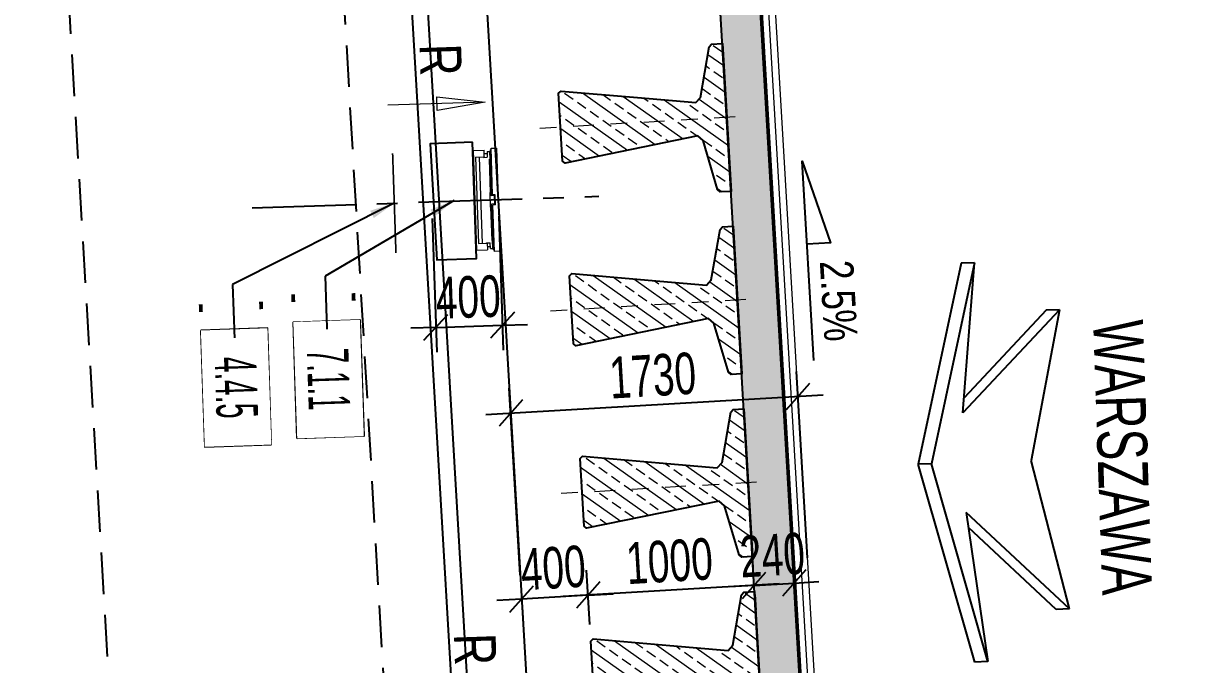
# Model space of a CAD drawing. Header units: metres. Extents: x 8395712 to 9795150, y 4166577 to 5794892.
# Drawn here: x 8418316.09 to 8418323.19, y 5772444 to 5772447.85 of the extents above; entities that cross this region are included whole.
import ezdxf
from ezdxf.enums import TextEntityAlignment as Align

# ---------------------------------------------------------------- set-up
doc = ezdxf.new("R2010")
doc.units = ezdxf.units.M
doc.set_wipeout_variables(frame=1)
doc.header["$PDMODE"] = 35
doc.header["$PDSIZE"] = 0.002
doc.linetypes.add('CENTER', pattern=[2, 1.25, -0.25, 0.25, -0.25])
doc.linetypes.add('HIDDEN', pattern=[0.375, 0.25, -0.125])
for name, color, linetype, lineweight in [('$0$AII_M_wyposażenie', 8, 'Continuous', 9), ('AII_M_konstrukcja', 1, 'Continuous', 25), ('AII_M_kreskowanie', 8, 'Continuous', 0), ('AII_M_nawierzchnia', 9, 'Continuous', 18), ('AII_M_opisy', 1, 'Continuous', 25), ('AII_M_opisy wymiary', 1, 'Continuous', 25), ('AII_M_osie', 9, 'CENTER', 18), ('AII_M_wymiary', 1, 'Continuous', 25), ('AII_M_wyposazenie', 1, 'Continuous', 25)]:
    doc.layers.add(name, color=color, linetype=linetype, lineweight=lineweight)
for name, color, linetype in [('$4$AII_M_obiekty', 7, 'Continuous'), ('00RysOpi-T', 2, 'Continuous'), ('AII_M_izolacja', 8, 'Continuous'), ('AII_M_konstrukcja beton', 3, 'Continuous'), ('AII_M_opis', 1, 'Continuous'), ('AII_M_opisy do legendy', 2, 'Continuous'), ('AII_M_osie główne', 8, 'CENTER'), ('AII_M_podpory', 1, 'Continuous'), ('AII_M_wyposażenie', 8, 'Continuous')]:
    doc.layers.add(name, color=color, linetype=linetype)
doc.styles.add('AII_norm.', font='CDMSIMPL.shx', dxfattribs={"width": 0.75, "bigfont": 'CDMBIGPL.shx'})
doc.styles.add('CDMSTYLE', font='CDMSIMPL.shx', dxfattribs={"width": 0.7, "bigfont": 'CDMBIGPL.shx'})
doc.dimstyles.new('CDM-ME100MM', dxfattribs={"dimscale": 0.1, "dimtxt": 2.5, "dimasz": 1.5, "dimexe": 1.5, "dimexo": 1, "dimgap": 0.5, "dimtad": 1, "dimdec": 0, "dimlfac": 1000, "dimrnd": 1, "dimzin": 9, "dimtxsty": 'CDMSTYLE', "dimblk": 'OBLIQUE', "dimcen": 2.5, "dimdle": 1.5, "dimclrd": 9, "dimclre": 9, "dimclrt": 1, "dimadec": 1, "dimazin": 2, "dimtfac": 1, "dimtdec": 0, "dimtix": 1, "dimtmove": 2, "dimatfit": 3, "dimldrblk": 'DOT', "dimfxl": 1, "dimtvp": 1, "dimtolj": 1, "dimtzin": 0, "dimlwd": 25, "dimlwe": 25, "dimarcsym": 0})
doc.dimstyles.new('CDM-ME100MM$7', dxfattribs={"dimscale": 0.1, "dimtxt": 2.5, "dimasz": 1.5, "dimexe": 1.5, "dimexo": 1, "dimgap": 0.5, "dimtad": 1, "dimdec": 0, "dimlfac": 1000, "dimrnd": 1, "dimzin": 9, "dimtxsty": 'CDMSTYLE', "dimblk": 'OBLIQUE', "dimcen": 2.5, "dimdle": 1.5, "dimclrd": 9, "dimclre": 9, "dimclrt": 1, "dimadec": 1, "dimazin": 2, "dimtfac": 1, "dimtdec": 0, "dimtix": 1, "dimtmove": 2, "dimatfit": 3, "dimfxl": 1, "dimtvp": 1, "dimtolj": 1, "dimtzin": 0, "dimlwd": 25, "dimlwe": 25, "dimarcsym": 0})

# ---------------------------------------------------------------- blocks, each defined once
blk = doc.blocks.new('Kierunek_od')
at = {"layer": 'AII_M_opis', "color": 0}
for p, q in [((-0.45, 0), (0, -0.1)), ((-0.45, 0), (-0.15, -0.3)), ((-0.45, 0), (-0.45, -0.04)), ((0.45, 0), (0, -0.1)), ((0.45, 0), (0.15, -0.3)), ((0.45, 0), (0.45, -0.04)), ((-0.45, -0.04), (-0.195, -0.295)), ((0.45, -0.04), (0.195, -0.295)), ((-0.15, -0.3), (-0.6, -0.25)), ((-0.6, -0.25), (0, -0.4)), ((-0.6, -0.25), (-0.6, -0.29)), ((0.6, -0.25), (0, -0.4)), ((0.15, -0.3), (0.6, -0.25)), ((0.6, -0.25), (0.6, -0.29)), ((-0.6, -0.29), (0, -0.44)), ((0.6, -0.29), (0, -0.44)), ((0, -0.4), (0, -0.44))]:
    blk.add_line(p, q, dxfattribs=at)
at = {"layer": 'AII_M_opis', "color": 2, "style": 'AII_norm.', "width": 0.7, "flags": 4}
blk.add_attdef('KIERUNEK', text='', height=0.15, dxfattribs=at).set_placement((0, 0.175), align=Align.MIDDLE_CENTER)
blk = doc.blocks.new('$0$ŁożGarn GJ-flat-1')
at = {"layer": '$0$AII_M_wyposażenie', "linetype": 'Continuous', "lineweight": -2, "ltscale": 0.01}
for p, q in [((-0.31, 0.107), (-0.31, 0.14)), ((-0.31, 0.14), (0.31, 0.14)), ((-0.03, 0.107), (-0.31, 0.107)), ((-0.301, 0.101), (-0.301, 0.107)), ((-0.301, 0.101), (-0.033, 0.101)), ((-0.292, 0.098), (-0.245, 0.098)), ((-0.292, 0.083), (-0.292, 0.098)), ((-0.292, 0.083), (-0.257, 0.083)), ((-0.28, 0.065), (-0.28, 0.083)), ((-0.257, 0.06), (-0.257, 0.083)), ((-0.245, 0.095), (-0.245, 0.101)), ((-0.044, 0.095), (-0.245, 0.095)), ((-0.044, 0.098), (-0.044, 0.101)), ((-0.044, 0.098), (-0.025, 0.098)), ((-0.044, 0.098), (-0.044, 0.092)), ((0.044, 0.092), (-0.044, 0.092)), ((-0.033, 0.107), (-0.033, 0.101)), ((0.03, 0.1235), (-0.03, 0.1235)), ((-0.03, 0.1235), (-0.03, 0.107)), ((-0.025, 0.1185), (-0.03, 0.1185)), ((-0.025, 0.1115), (-0.03, 0.1115)), ((0.025, 0.1185), (-0.025, 0.1185)), ((-0.025, 0.1185), (-0.025, 0.098)), ((0.025, 0.1185), (0.03, 0.1185)), ((0.025, 0.1185), (0.025, 0.098)), ((0.025, 0.1115), (0.03, 0.1115)), ((0.044, 0.098), (0.025, 0.098)), ((0.03, 0.1235), (0.03, 0.107)), ((0.31, 0.107), (0.03, 0.107)), ((0.033, 0.107), (0.033, 0.101)), ((0.301, 0.101), (0.033, 0.101)), ((0.044, 0.098), (0.044, 0.101)), ((0.044, 0.098), (0.044, 0.092)), ((0.245, 0.095), (0.044, 0.095)), ((0.245, 0.095), (0.245, 0.101)), ((0.292, 0.098), (0.245, 0.098)), ((0.292, 0.083), (0.257, 0.083)), ((0.257, 0.06), (0.257, 0.083)), ((0.28, 0.065), (0.28, 0.083)), ((0.292, 0.083), (0.292, 0.098)), ((0.301, 0.101), (0.301, 0.107)), ((0.31, 0.14), (0.31, 0.107)), ((-0.26, 0.065), (-0.3, 0.065)), ((-0.3, 0), (-0.3, 0.065)), ((-0.3, 0), (0.3, 0)), ((-0.26, 0.065), (-0.257, 0.065)), ((-0.26, 0.012), (-0.26, 0.065)), ((-0.26, 0.06), (-0.257, 0.06)), ((0.26, 0.036), (-0.26, 0.036)), ((-0.26, 0.012), (0.26, 0.012)), ((0.26, 0.065), (0.257, 0.065)), ((0.26, 0.06), (0.257, 0.06)), ((0.26, 0.065), (0.3, 0.065)), ((0.26, 0.012), (0.26, 0.065)), ((0.3, 0), (0.3, 0.065))]:
    blk.add_line(p, q, dxfattribs=at)
blk = doc.blocks.new('*E134')
at = {"layer": '$4$AII_M_obiekty', "lineweight": 18, "rotation": 0.000850774965542019}
blk.add_blockref('$0$ŁożGarn GJ-flat-1', (0.0005, -0.24), dxfattribs=at)
blk = doc.blocks.new('_OBLIQUE')
at = {"color": 0, "linetype": 'ByBlock'}
blk.add_line((-0.5, -0.5), (0.5, 0.5), dxfattribs=at)
blk = doc.blocks.new('*D264')
at = {"layer": 'AII_M_opisy wymiary', "color": 9, "linetype": 'ByBlock', "lineweight": 25, "transparency": 16777216}
for p, q in [((8418320.4703, 5772444.5732), (8418320.4673, 5772444.6231)), ((8418320.7098, 5772444.5876), (8418320.7068, 5772444.6375)), ((8418320.4763, 5772444.4733), (8418320.3266, 5772444.4643)), ((8418320.4763, 5772444.4733), (8418320.7158, 5772444.4877)), ((8418320.7158, 5772444.4877), (8418320.8655, 5772444.4967))]:
    blk.add_line(p, q, dxfattribs=at)
at = {"layer": 'Defpoints', "color": 0, "linetype": 'ByBlock', "lineweight": 25, "transparency": 16777216}
for p in [(8418320.4763, 5772444.4733), (8418320.7158, 5772444.4877), (8418320.7158, 5772444.4877)]:
    blk.add_point(p, dxfattribs=at)
at = {"layer": 'AII_M_opisy wymiary', "color": 9, "linetype": 'ByBlock', "lineweight": 25, "transparency": 16777216, "xscale": 0.15, "yscale": 0.15, "zscale": 0.15}
for p, rotation in [((8418320.4763, 5772444.4733), 3.441237142591245), ((8418320.7158, 5772444.4877), 183.4412371425913)]:
    blk.add_blockref('_OBLIQUE', p, dxfattribs=dict(at, rotation=rotation))
at = {"layer": 'AII_M_opisy wymiary', "color": 1, "linetype": 'ByBlock', "lineweight": 25, "transparency": 16777216, "insert": (8418320.5855, 5772444.6552), "char_height": 0.25, "attachment_point": 5, "rotation": 3.44124, "style": 'CDMSTYLE'}
blk.add_mtext('\\A1;240', dxfattribs=at)
blk = doc.blocks.new('_DOT')
at = {"color": 0, "linetype": 'ByBlock'}
blk.add_line((-0.5, 0), (-1, 0), dxfattribs=at)
at = {"color": 0, "linetype": 'ByBlock', "const_width": 0.5}
blk.add_lwpolyline([(-0.25, 0, 1), (0.25, 0, 1)], format="xyb", close=True, dxfattribs=at)
blk = doc.blocks.new('*D265')
at = {"layer": 'AII_M_opisy wymiary', "color": 9, "linetype": 'ByBlock', "lineweight": 25, "transparency": 16777216}
for p, q in [((8418319.4884, 5772444.2383), (8418319.4692, 5772444.5646)), ((8418320.626, 5772444.4821), (8418319.3283, 5772444.4061)), ((8418320.4795, 5772444.4195), (8418320.4851, 5772444.3236))]:
    blk.add_line(p, q, dxfattribs=at)
at = {"layer": 'Defpoints', "color": 0, "linetype": 'ByBlock', "lineweight": 25, "transparency": 16777216}
for p in [(8418320.4736, 5772444.5193), (8418319.478, 5772444.4149), (8418319.4942, 5772444.1385)]:
    blk.add_point(p, dxfattribs=at)
at = {"layer": 'AII_M_opisy wymiary', "color": 9, "linetype": 'ByBlock', "lineweight": 25, "transparency": 16777216, "xscale": 0.15, "yscale": 0.15, "zscale": 0.15}
for p, rotation in [((8418320.4763, 5772444.4733), 3.35271877385817), ((8418319.478, 5772444.4149), 183.3527187738582)]:
    blk.add_blockref('_OBLIQUE', p, dxfattribs=dict(at, rotation=rotation))
at = {"layer": 'AII_M_opisy wymiary', "color": 1, "linetype": 'ByBlock', "lineweight": 25, "transparency": 16777216, "insert": (8418319.9669, 5772444.6188), "char_height": 0.25, "attachment_point": 5, "rotation": 3.35272, "style": 'CDMSTYLE'}
blk.add_mtext('\\A1;1000', dxfattribs=at)
blk = doc.blocks.new('*D266')
at = {"layer": 'AII_M_opisy wymiary', "color": 9, "linetype": 'ByBlock', "lineweight": 25, "transparency": 16777216}
for p, q in [((8418319.4884, 5772444.2383), (8418319.4692, 5772444.5646)), ((8418319.478, 5772444.4149), (8418319.0788, 5772444.3915)), ((8418319.478, 5772444.4149), (8418319.6278, 5772444.4236)), ((8418319.0788, 5772444.3915), (8418318.929, 5772444.3827)), ((8418319.0816, 5772444.3436), (8418319.0876, 5772444.2417))]:
    blk.add_line(p, q, dxfattribs=at)
at = {"layer": 'Defpoints', "color": 0, "linetype": 'ByBlock', "lineweight": 25, "transparency": 16777216}
for p in [(8418319.0757, 5772444.4434), (8418319.0788, 5772444.3915), (8418319.4942, 5772444.1385)]:
    blk.add_point(p, dxfattribs=at)
at = {"layer": 'AII_M_opisy wymiary', "color": 9, "linetype": 'ByBlock', "lineweight": 25, "transparency": 16777216, "xscale": 0.15, "yscale": 0.15, "zscale": 0.15}
for p, rotation in [((8418319.0788, 5772444.3915), 3.352718773858168), ((8418319.478, 5772444.4149), 183.3527187738582)]:
    blk.add_blockref('_OBLIQUE', p, dxfattribs=dict(at, rotation=rotation))
at = {"layer": 'AII_M_opisy wymiary', "color": 1, "linetype": 'ByBlock', "lineweight": 25, "transparency": 16777216, "insert": (8418319.2682, 5772444.5779), "char_height": 0.25, "attachment_point": 5, "rotation": 3.35272, "style": 'CDMSTYLE'}
blk.add_mtext('\\A1;400', dxfattribs=at)
blk = doc.blocks.new('*D272')
at = {"layer": 'AII_M_opisy wymiary', "color": 9, "linetype": 'ByBlock', "lineweight": 25, "transparency": 16777216}
for p, q in [((8418320.7971, 5772444.6384), (8418320.7314, 5772445.7605)), ((8418318.8635, 5772445.5008), (8418320.8899, 5772445.6195)), ((8418319.0702, 5772444.5373), (8418319.0045, 5772445.6594))]:
    blk.add_line(p, q, dxfattribs=at)
at = {"layer": 'Defpoints', "color": 0, "linetype": 'ByBlock', "lineweight": 25, "transparency": 16777216}
for p in [(8418320.7401, 5772445.6108), (8418320.8029, 5772444.5386), (8418319.0761, 5772444.4374)]:
    blk.add_point(p, dxfattribs=at)
at = {"layer": 'AII_M_opisy wymiary', "color": 9, "linetype": 'ByBlock', "lineweight": 25, "transparency": 16777216, "xscale": 0.15, "yscale": 0.15, "zscale": 0.15}
for p, rotation in [((8418320.7401, 5772445.6108), 3.352718763245065), ((8418319.0133, 5772445.5096), 183.3527187632451)]:
    blk.add_blockref('_OBLIQUE', p, dxfattribs=dict(at, rotation=rotation))
at = {"layer": 'AII_M_opisy wymiary', "color": 1, "linetype": 'ByBlock', "lineweight": 25, "transparency": 16777216, "insert": (8418319.8665, 5772445.7349), "char_height": 0.25, "attachment_point": 5, "rotation": 3.35272, "style": 'CDMSTYLE'}
blk.add_mtext('\\A1;1730', dxfattribs=at)
blk = doc.blocks.new('Spadek')
at = {"layer": 'AII_M_wymiary', "color": 9}
blk.add_lwpolyline([(-0.2999, 0), (0.2999, 0), (0.0499, 0.07), (0.0499, 0.07), (0.0499, 0)], dxfattribs=at)
at = {"layer": 'AII_M_wymiary', "color": 1, "style": 'CDMSTYLE', "width": 0.8}
blk.add_attdef('SP', text='', height=0.1, rotation=360, dxfattribs=at).set_placement((-0.125, 0.035), align=Align.CENTER)
blk = doc.blocks.new('*D364')
at = {"layer": 'AII_M_opisy wymiary', "color": 9, "linetype": 'ByBlock', "lineweight": 25, "transparency": 16777216}
for p, q in [((8418323.7286, 5772438.9994), (8418323.3398, 5772450.5928)), ((8418320.6341, 5772450.352), (8418323.4948, 5772450.4479)), ((8418321.358, 5772439.0699), (8418323.8735, 5772439.1543))]:
    blk.add_line(p, q, dxfattribs=at)
at = {"layer": 'Defpoints', "color": 0, "linetype": 'ByBlock', "lineweight": 25, "transparency": 16777216}
for p in [(8418323.3448, 5772450.4429), (8418320.5342, 5772450.3487), (8418321.2581, 5772439.0666)]:
    blk.add_point(p, dxfattribs=at)
at = {"layer": 'AII_M_opisy wymiary', "color": 9, "linetype": 'ByBlock', "lineweight": 25, "transparency": 16777216, "xscale": 0.15, "yscale": 0.15, "zscale": 0.15}
for p, rotation in [((8418323.3448, 5772450.4429), 91.92062238634111), ((8418323.7236, 5772439.1493), 271.9206223863411)]:
    blk.add_blockref('_OBLIQUE', p, dxfattribs=dict(at, rotation=rotation))
at = {"layer": 'AII_M_opisy wymiary', "color": 1, "linetype": 'ByBlock', "lineweight": 25, "transparency": 16777216, "insert": (8418323.7091, 5772444.802), "char_height": 0.25, "attachment_point": 5, "rotation": 271.92062, "style": 'CDMSTYLE'}
blk.add_mtext('\\A1;11300', dxfattribs=at)
blk = doc.blocks.new('*D365')
at = {"layer": 'AII_M_opisy wymiary', "color": 9, "linetype": 'ByBlock', "lineweight": 25, "transparency": 16777216}
for p, q in [((8418324.1571, 5772437.9131), (8418323.6678, 5772452.5049)), ((8418320.6968, 5772452.2552), (8418323.8227, 5772452.36)), ((8418321.3949, 5772437.9706), (8418324.302, 5772438.068))]:
    blk.add_line(p, q, dxfattribs=at)
at = {"layer": 'Defpoints', "color": 0, "linetype": 'ByBlock', "lineweight": 25, "transparency": 16777216}
for p in [(8418323.6728, 5772452.355), (8418320.5968, 5772452.2518), (8418321.295, 5772437.9672)]:
    blk.add_point(p, dxfattribs=at)
at = {"layer": 'AII_M_opisy wymiary', "color": 9, "linetype": 'ByBlock', "lineweight": 25, "transparency": 16777216, "xscale": 0.15, "yscale": 0.15, "zscale": 0.15}
for p, rotation in [((8418323.6728, 5772452.355), 91.92062238634111), ((8418324.1521, 5772438.063), 271.9206223863411)]:
    blk.add_blockref('_OBLIQUE', p, dxfattribs=dict(at, rotation=rotation))
at = {"layer": 'AII_M_opisy wymiary', "color": 1, "linetype": 'ByBlock', "lineweight": 25, "transparency": 16777216, "insert": (8418324.0874, 5772445.2149), "char_height": 0.25, "attachment_point": 5, "rotation": 271.92062, "style": 'CDMSTYLE'}
blk.add_mtext('\\A1;14300', dxfattribs=at)
blk = doc.blocks.new('*D366')
at = {"layer": 'AII_M_opisy wymiary', "color": 9, "linetype": 'ByBlock', "lineweight": 25, "transparency": 16777216}
for p, q in [((8418324.1642, 5772452.5215), (8418325.1931, 5772421.8388)), ((8418320.6968, 5772452.2552), (8418324.3192, 5772452.3767)), ((8418321.7156, 5772421.8723), (8418325.338, 5772421.9937))]:
    blk.add_line(p, q, dxfattribs=at)
at = {"layer": 'Defpoints', "color": 0, "linetype": 'ByBlock', "lineweight": 25, "transparency": 16777216}
for p in [(8418320.5968, 5772452.2518), (8418325.1881, 5772421.9887), (8418321.6157, 5772421.8689)]:
    blk.add_point(p, dxfattribs=at)
at = {"layer": 'AII_M_opisy wymiary', "color": 9, "linetype": 'ByBlock', "lineweight": 25, "transparency": 16777216, "xscale": 0.15, "yscale": 0.15, "zscale": 0.15}
for p, rotation in [((8418324.1692, 5772452.3716), 91.92062238634111), ((8418325.1881, 5772421.9887), 271.9206223863411)]:
    blk.add_blockref('_OBLIQUE', p, dxfattribs=dict(at, rotation=rotation))
at = {"layer": 'AII_M_opisy wymiary', "color": 1, "linetype": 'ByBlock', "lineweight": 25, "transparency": 16777216, "insert": (8418324.8536, 5772437.186), "char_height": 0.25, "attachment_point": 5, "rotation": 271.92062, "style": 'CDMSTYLE'}
blk.add_mtext('\\A1;30400', dxfattribs=at)
blk = doc.blocks.new('OpiNum01')
at = {"layer": 'AII_M_opisy do legendy', "color": 0, "linetype": 'Continuous'}
blk.add_lwpolyline([(-3.5, -2), (3.5, -2), (3.5, 2), (-3.5, 2)], close=True, dxfattribs=at)
at = {"color": 9, "linetype": 'Continuous', "lineweight": 25, "style": 'CDMSTYLE', "width": 0.7, "flags": 1}
for tag, p in [('NAZWAPOL', (-4.105, -6.803)), ('NAZWAANG', (-4.105, -10.477)), ('SPECYF', (-4.105, -14.151)), ('ID', (-4.105, -17.825)), ('BAZA', (-4.105, -21.499)), ('RYSUNEK', (-4.105, -25.173))]:
    blk.add_attdef(tag, p, '', height=2, dxfattribs=at)
at = {"layer": 'AII_M_opisy do legendy', "linetype": 'Continuous', "lineweight": -2, "style": 'CDMSTYLE', "width": 0.5}
blk.add_attdef('NR', text='', height=2.5, dxfattribs=at).set_placement((0, 0), align=Align.MIDDLE)
at = {"color": 0, "linetype": 'Continuous'}
blk.add_wipeout([(-3.5, -2), (3.5, -2), (3.5, 2), (-3.5, 2)], dxfattribs=at).dxf.layer = 'AII_M_opisy do legendy'
blk = doc.blocks.new('OpiTxt01')
at = {"color": 0, "linetype": 'Continuous', "lineweight": 20, "style": 'CDMSTYLE', "width": 0.7}
blk.add_attdef('TEKST_GORNY', (1, 0.895), '', height=2, dxfattribs=at)
at = {"color": 0, "linetype": 'Continuous', "lineweight": -2, "style": 'CDMSTYLE', "width": 0.7}
blk.add_attdef('TEKST_DOLNY', (1.049, -2.731), '', height=2, dxfattribs=at)
blk = doc.blocks.new('*D405')
at = {"layer": 'AII_M_opisy wymiary', "color": 9, "linetype": 'ByBlock', "lineweight": 25, "transparency": 16777216}
for p, q in [((8418318.5417, 5772446.6798), (8418318.5686, 5772445.8751)), ((8418318.9414, 5772446.6932), (8418318.9684, 5772445.8885)), ((8418318.5636, 5772446.025), (8418318.9634, 5772446.0384)), ((8418318.9634, 5772446.0384), (8418319.1133, 5772446.0434)), ((8418318.5636, 5772446.025), (8418318.4137, 5772446.02))]:
    blk.add_line(p, q, dxfattribs=at)
at = {"layer": 'Defpoints', "color": 0, "linetype": 'ByBlock', "lineweight": 25, "transparency": 16777216}
for p in [(8418318.5383, 5772446.7798), (8418318.9381, 5772446.7932), (8418318.9634, 5772446.0384)]:
    blk.add_point(p, dxfattribs=at)
at = {"layer": 'AII_M_opisy wymiary', "color": 9, "linetype": 'ByBlock', "lineweight": 25, "transparency": 16777216, "xscale": 0.15, "yscale": 0.15, "zscale": 0.15}
for p, rotation in [((8418318.9634, 5772446.0384), 181.9206223863411), ((8418318.5636, 5772446.025), 1.920622386341133)]:
    blk.add_blockref('_OBLIQUE', p, dxfattribs=dict(at, rotation=rotation))
at = {"layer": 'AII_M_opisy wymiary', "color": 1, "linetype": 'ByBlock', "lineweight": 25, "transparency": 16777216, "insert": (8418318.7576, 5772446.2066), "char_height": 0.25, "attachment_point": 5, "rotation": 1.92062, "style": 'CDMSTYLE'}
blk.add_mtext('\\A1;400', dxfattribs=at)

msp = doc.modelspace()

# ---------------------------------------------------------------- hatches: boundary and pattern name
at = {"layer": 'AII_M_kreskowanie', "lineweight": 25}
h = msp.add_hatch(dxfattribs=at)
h.set_pattern_fill('ANSI33', color=256, scale=0.5, angle=-88.07938)
h.set_pattern_definition([(316.9206, (8418311.75526, 5772465.75377), (0.08537637, 0.091301), []), (316.9206, (8418311.75822, 5772465.66543), (0.08537637, 0.091301), [0.0625, -0.03125])])
h.paths.add_polyline_path([(8418320.8554, 5772438.0025), (8418320.1504, 5772450.0356), (8418320.1643, 5772452.1873), (8418320.4042, 5772452.1953), (8418320.3903, 5772450.0437), (8418321.0952, 5772438.0105)])
at = {"layer": 'AII_M_kreskowanie'}
h = msp.add_hatch(dxfattribs=at)
h.set_pattern_fill('ANSI33', color=256, scale=0.5, angle=-80.3477)
h.set_pattern_definition([(324.652297, (8418415.91003, 5770611.26419), (0.0723171145, 0.101957025), []), (324.652297, (8418415.92485, 5770611.17705), (0.0723171145, 0.101957025), [0.0625, -0.03125])])
h.paths.add_polyline_path([(8418319.3012, 5772447.4328), (8418319.3153, 5772447.4465), (8418320.1259, 5772447.3767), (8418320.1541, 5772447.4084), (8418320.2064, 5772447.712), (8418320.2205, 5772447.7279), (8418320.2854, 5772447.7317), (8418320.3375, 5772446.8432), (8418320.2726, 5772446.8394), (8418320.2567, 5772446.8535), (8418320.1693, 5772447.1489), (8418320.1376, 5772447.1771), (8418319.3407, 5772447.0131), (8418319.3251, 5772447.0251)])
h = msp.add_hatch(dxfattribs=at)
h.set_pattern_fill('ANSI33', color=256, scale=0.5, angle=-80.3477)
h.set_pattern_definition([(324.652297, (8418415.97436, 5770610.16607), (0.0723171145, 0.101957025), []), (324.652297, (8418415.98918, 5770610.07894), (0.0723171145, 0.101957025), [0.0625, -0.03125])])
h.paths.add_polyline_path([(8418319.3655, 5772446.3347), (8418319.3796, 5772446.3484), (8418320.1902, 5772446.2786), (8418320.2184, 5772446.3103), (8418320.2708, 5772446.6139), (8418320.2849, 5772446.6297), (8418320.3497, 5772446.6335), (8418320.4018, 5772445.7451), (8418320.3369, 5772445.7413), (8418320.3211, 5772445.7554), (8418320.2336, 5772446.0508), (8418320.2019, 5772446.0789), (8418319.405, 5772445.915), (8418319.3894, 5772445.927)])
h = msp.add_hatch(dxfattribs=at)
h.set_pattern_fill('ANSI33', color=256, scale=0.5, angle=-80.3477)
h.set_pattern_definition([(324.652297, (8418416.0387, 5770609.06796), (0.0723171145, 0.101957025), []), (324.652297, (8418416.05351, 5770608.98082), (0.0723171145, 0.101957025), [0.0625, -0.03125])])
h.paths.add_polyline_path([(8418319.4299, 5772445.2366), (8418319.4439, 5772445.2503), (8418320.2546, 5772445.1805), (8418320.2828, 5772445.2122), (8418320.3351, 5772445.5158), (8418320.3492, 5772445.5316), (8418320.4141, 5772445.5354), (8418320.4661, 5772444.6469), (8418320.4012, 5772444.6431), (8418320.3854, 5772444.6572), (8418320.298, 5772444.9526), (8418320.2663, 5772444.9808), (8418319.4693, 5772444.8169), (8418319.4538, 5772444.8288)])
h = msp.add_hatch(dxfattribs=at)
h.set_pattern_fill('ANSI33', color=256, scale=0.5, angle=-80.3477)
h.set_pattern_definition([(324.652297, (8418416.10303, 5770607.96984), (0.0723171145, 0.101957025), []), (324.652297, (8418416.11785, 5770607.8827), (0.0723171145, 0.101957025), [0.0625, -0.03125])])
h.paths.add_polyline_path([(8418319.4942, 5772444.1385), (8418319.5083, 5772444.1521), (8418320.3189, 5772444.0824), (8418320.3471, 5772444.1141), (8418320.3994, 5772444.4177), (8418320.4135, 5772444.4335), (8418320.4784, 5772444.4373), (8418320.5305, 5772443.5488), (8418320.4656, 5772443.545), (8418320.4497, 5772443.5591), (8418320.3623, 5772443.8545), (8418320.3306, 5772443.8827), (8418319.5337, 5772443.7188), (8418319.5181, 5772443.7307)])

# ---------------------------------------------------------------- linework, layer by layer
at = {"layer": 'AII_M_izolacja', "linetype": 'HIDDEN', "ltscale": 0.5, "const_width": 0.01, "elevation": 0}
msp.add_lwpolyline([(8418320.8555, 5772437.9975), (8418321.1005, 5772438.0057), (8418320.3953, 5772450.0438), (8418320.4092, 5772452.2005), (8418320.1642, 5772452.1923)], dxfattribs=at)
at = {"layer": 'AII_M_izolacja', "elevation": 0}
msp.add_lwpolyline([(8418321.1058, 5772438.0009), (8418320.4003, 5772450.044), (8418320.4143, 5772452.2057)], dxfattribs=at)
at = {"layer": 'AII_M_konstrukcja', "color": 2, "elevation": 0}
for points in [[(8418319.7755, 5772447.4069), (8418320.1259, 5772447.3767), (8418320.1541, 5772447.4084), (8418320.2064, 5772447.712), (8418320.2205, 5772447.7279), (8418320.2854, 5772447.7317), (8418320.3375, 5772446.8432), (8418320.2726, 5772446.8394), (8418320.2567, 5772446.8535), (8418320.1693, 5772447.1489), (8418320.1376, 5772447.1771), (8418319.3407, 5772447.0131), (8418319.3251, 5772447.0251), (8418319.3012, 5772447.4328), (8418319.3153, 5772447.4465), (8418319.7755, 5772447.4069)], [(8418319.8399, 5772446.3088), (8418320.1902, 5772446.2786), (8418320.2184, 5772446.3103), (8418320.2708, 5772446.6139), (8418320.2849, 5772446.6297), (8418320.3497, 5772446.6335), (8418320.4018, 5772445.7451), (8418320.3369, 5772445.7413), (8418320.3211, 5772445.7554), (8418320.2336, 5772446.0508), (8418320.2019, 5772446.0789), (8418319.405, 5772445.915), (8418319.3894, 5772445.927), (8418319.3655, 5772446.3347), (8418319.3796, 5772446.3484), (8418319.8399, 5772446.3088)], [(8418319.9042, 5772445.2106), (8418320.2546, 5772445.1805), (8418320.2828, 5772445.2122), (8418320.3351, 5772445.5158), (8418320.3492, 5772445.5316), (8418320.4141, 5772445.5354), (8418320.4661, 5772444.6469), (8418320.4012, 5772444.6431), (8418320.3854, 5772444.6572), (8418320.298, 5772444.9526), (8418320.2663, 5772444.9808), (8418319.4693, 5772444.8169), (8418319.4538, 5772444.8288), (8418319.4299, 5772445.2366), (8418319.4439, 5772445.2503), (8418319.9042, 5772445.2106)], [(8418319.9685, 5772444.1125), (8418320.3189, 5772444.0824), (8418320.3471, 5772444.1141), (8418320.3994, 5772444.4177), (8418320.4135, 5772444.4335), (8418320.4784, 5772444.4373), (8418320.5305, 5772443.5488), (8418320.4656, 5772443.545), (8418320.4497, 5772443.5591), (8418320.3623, 5772443.8545), (8418320.3306, 5772443.8827), (8418319.5337, 5772443.7188), (8418319.5181, 5772443.7307), (8418319.4942, 5772444.1385), (8418319.5083, 5772444.1521), (8418319.9685, 5772444.1125)]]:
    msp.add_lwpolyline(points, dxfattribs=at)
at = {"layer": 'AII_M_konstrukcja beton', "elevation": 0}
for points in [[(8418320.8554, 5772438.0025), (8418320.1504, 5772450.0356), (8418320.1643, 5772452.1873), (8418320.4042, 5772452.1953), (8418320.3903, 5772450.0437), (8418321.0952, 5772438.0105), (8418320.8554, 5772438.0025)], [(8418320.8554, 5772438.0025), (8418321.0952, 5772438.0105), (8418320.3903, 5772450.0437), (8418320.4042, 5772452.1953), (8418320.1643, 5772452.1873)]]:
    msp.add_lwpolyline(points, dxfattribs=at)
at = {"layer": 'AII_M_nawierzchnia', "color": 8, "elevation": 0}
msp.add_lwpolyline([(8418321.0838, 5772439.0607), (8418320.4403, 5772450.0454)], dxfattribs=at)
at = {"layer": 'AII_M_nawierzchnia', "elevation": 0}
msp.add_lwpolyline([(8418321.1238, 5772439.0621), (8418321.0945, 5772439.5614), (8418320.8751, 5772443.3061), (8418320.6558, 5772447.0509), (8418320.4803, 5772450.0467)], dxfattribs=at)
at = {"layer": 'AII_M_opisy', "color": 10, "lineweight": 18, "elevation": 0}
msp.add_lwpolyline([(8418318.8598, 5772447.3802), (8418318.5715, 5772447.33), (8418318.5688, 5772447.411), (8418318.8598, 5772447.3802), (8418318.2749, 5772447.3606)], dxfattribs=at)
at = {"layer": 'AII_M_opisy', "color": 1, "lineweight": 25, "ltscale": 0.5, "elevation": 0}
msp.add_lwpolyline([(8418318.7844, 5772447.1382), (8418318.5283, 5772447.1296), (8418318.5692, 5772446.4306), (8418318.8079, 5772446.4386)], close=True, dxfattribs=at)
at = {"layer": 'AII_M_opisy wymiary', "color": 1, "linetype": 'ByBlock', "lineweight": 40}
msp.add_circle((8418171.8303, 5772432.124), 22459.4841, dxfattribs=at)
at = {"layer": 'AII_M_osie', "color": 9, "lineweight": 25, "ltscale": 0.5}
msp.add_line((8418317.4588, 5772446.7436), (8418319.5434, 5772446.8135), dxfattribs=at)
at = {"layer": 'AII_M_osie główne', "lineweight": 18, "ltscale": 0.1, "elevation": 0}
for points in [[(8418320.3614, 5772447.2903), (8418319.1634, 5772447.2202)], [(8418320.4257, 5772446.1922), (8418319.2277, 5772446.1221)], [(8418320.49, 5772445.0941), (8418319.2921, 5772445.0239)]]:
    msp.add_lwpolyline(points, dxfattribs=at)
at = {"layer": 'AII_M_podpory', "color": 2, "linetype": 'ByBlock', "lineweight": -2}
msp.add_line((8418318.6368, 5772451.936), (8418319.45, 5772438.0554), dxfattribs=at)
at = {"layer": 'AII_M_podpory', "color": 1, "linetype": 'HIDDEN', "lineweight": 25, "elevation": 0}
for points in [[(8418318.6561, 5772436.9893), (8418317.7821, 5772451.9073)], [(8418317.0065, 5772436.9336), (8418316.1326, 5772451.852)]]:
    msp.add_lwpolyline(points, dxfattribs=at)
at = {"layer": 'AII_M_podpory', "color": 1, "linetype": 'ByBlock', "lineweight": -2, "elevation": 0}
for points in [[(8418319.061, 5772437.003), (8418318.1871, 5772451.9196)], [(8418319.156, 5772437.0062), (8418318.2819, 5772451.9253)]]:
    msp.add_lwpolyline(points, dxfattribs=at)
at = {"layer": 'AII_M_wyposazenie', "const_width": 0.01, "elevation": 0}
msp.add_lwpolyline([(8418318.3034, 5772447.0721), (8418318.3235, 5772446.4724)], dxfattribs=at)

# ---------------------------------------------------------------- block references
at = {"layer": 'AII_M_opis'}
ref = msp.add_blockref('Kierunek_od', (8418322.3406, 5772445.2313), dxfattribs=dict(at, xscale=2, yscale=2, zscale=2, rotation=271.9206224382555))
ref.add_attrib('KIERUNEK', 'WARSZAWA', dxfattribs={"color": 2, "height": 0.3, "rotation": 271.92062, "style": 'AII_norm.', "width": 0.7}).set_placement((8418322.6904, 5772445.2431), align=Align.MIDDLE_CENTER)
at = {"layer": 'AII_M_wymiary'}
ref = msp.add_blockref('Spadek', (8418320.8001, 5772446.425), dxfattribs=dict(at, xscale=-2, yscale=2, zscale=2, rotation=273.3527186224202))
ref.add_attrib('SP', '2.5%', dxfattribs={"color": 1, "height": 0.2, "rotation": 273.35272, "style": 'CDMSTYLE', "width": 0.8}).set_placement((8418320.8846, 5772446.1795), align=Align.CENTER)
at = {"layer": 'AII_M_wyposażenie', "lineweight": 0, "ltscale": 0.5, "extrusion": (0, 0, -1), "xscale": -1, "zscale": -1, "rotation": 88.07937747560234}
msp.add_blockref('*E134', (-8418319.038, 5772446.797), dxfattribs=at)
at = {"layer": 'Defpoints', "color": 250, "linetype": 'Continuous', "lineweight": 0, "xscale": 0.1, "yscale": 0.1, "zscale": 0.1, "rotation": 271.9206215339158}
msp.add_blockref('OpiTxt01', (8418317.3421, 5772446.283), dxfattribs=at).add_auto_attribs({'TEKST_GORNY': '-', 'TEKST_DOLNY': '-'})
at = {"layer": 'Defpoints', "color": 250, "linetype": 'Continuous', "lineweight": 0}
ref = msp.add_blockref('OpiTxt01', (8418317.9084, 5772446.0138), dxfattribs=dict(at, xscale=-0.09999999999999999, yscale=0.1, zscale=0.1, rotation=271.9206212503358))
ref.add_attrib('TEKST_GORNY', '-', (8418317.9904, 5772446.2366), dxfattribs={"layer": '0', "color": 0, "linetype": 'Continuous', "lineweight": 20, "height": 0.2, "rotation": 271.92062, "style": 'CDMSTYLE', "width": 0.7})
ref.add_attrib('TEKST_DOLNY', '-', (8418317.6279, 5772446.2294), dxfattribs={"layer": '0', "color": 0, "linetype": 'Continuous', "lineweight": -2, "height": 0.2, "rotation": 271.92062, "style": 'CDMSTYLE', "width": 0.7})

# ---------------------------------------------------------------- texts
at = {"layer": 'AII_M_opisy', "color": 10, "lineweight": 18, "style": 'CDMSTYLE', "width": 0.8}
for p in [(8418318.5926, 5772447.6344), (8418318.8, 5772444.0892)]:
    msp.add_text('R', height=0.25, rotation=271.92062, dxfattribs=at).set_placement(p, align=Align.MIDDLE_CENTER)

# ---------------------------------------------------------------- dimensions: what is measured, and where the dimension line sits
at = {"layer": 'AII_M_opisy wymiary', "color": 1, "linetype": 'ByBlock', "lineweight": 25}
for base, p1, p2, angle, picture, middle in [((8418325.1881, 5772421.9887), (8418320.5968, 5772452.2518), (8418321.6157, 5772421.8689), 271.92062, '*D366', (8418324.8536, 5772437.186)), ((8418323.6728, 5772452.355), (8418321.295, 5772437.9672), (8418320.5968, 5772452.2518), 271.92062, '*D365', (8418324.0874, 5772445.2149)), ((8418323.3448, 5772450.4429), (8418321.2581, 5772439.0666), (8418320.5342, 5772450.3487), 271.92062, '*D364', (8418323.7091, 5772444.802)), ((8418318.9634, 5772446.0384), (8418318.5383, 5772446.7798), (8418318.9381, 5772446.7932), 1.92062, '*D405', (8418318.7576, 5772446.2066)), ((8418319.0788, 5772444.3915), (8418319.4942, 5772444.1385), (8418319.0757, 5772444.4434), 183.35272, '*D266', (8418319.2682, 5772444.5779)), ((8418319.478, 5772444.4149), (8418320.4736, 5772444.5193), (8418319.4942, 5772444.1385), 183.35272, '*D265', (8418319.9669, 5772444.6188))]:
    dim = msp.add_linear_dim(base=base, p1=p1, p2=p2, angle=angle, dimstyle='CDM-ME100MM', dxfattribs=at)
    dim.commit()
    dim.dimension.update_dxf_attribs({"geometry": picture, "text_midpoint": middle})
for p1, p2, distance, picture, middle in [((8418319.0761, 5772444.4374), (8418320.8029, 5772444.5386), 1.074, '*D272', (8418319.8665, 5772445.7349)), ((8418320.4763, 5772444.4733), (8418320.7158, 5772444.4877), 0, '*D264', (8418320.5855, 5772444.6552))]:
    dim = msp.add_aligned_dim(p1=p1, p2=p2, distance=distance, dimstyle='CDM-ME100MM', dxfattribs=at)
    dim.commit()
    dim.dimension.update_dxf_attribs({"geometry": picture, "text_midpoint": middle})

# ---------------------------------------------------------------- next in the draw order: block references
at = {"layer": '00RysOpi-T', "color": 1, "linetype": 'Continuous', "lineweight": 0, "xscale": 0.1, "yscale": 0.1, "zscale": 0.1, "rotation": 271.9206215339158}
msp.add_blockref('OpiNum01', (8418317.3629, 5772445.6634), dxfattribs=at).add_auto_attribs({'NR': '4.4.5'})

# ---------------------------------------------------------------- next in the draw order: leaders
at = {"layer": '00RysOpi-T', "color": 9, "linetype": 'Continuous', "lineweight": 0}
msp.add_leader([(8418318.3134, 5772446.7722), (8418317.3421, 5772446.283), (8418317.3529, 5772445.9632)], dimstyle='CDM-ME100MM$7', dxfattribs=at)

# ---------------------------------------------------------------- next in the draw order: block references
at = {"layer": '00RysOpi-T', "color": 1, "linetype": 'Continuous', "lineweight": 0}
ref = msp.add_blockref('OpiNum01', (8418317.9185, 5772445.7139), dxfattribs=dict(at, xscale=-0.09999999999999999, yscale=0.1, zscale=0.1, rotation=271.9206212503358))
ref.add_attrib('NR', '7.1.1', dxfattribs={"layer": 'AII_M_opisy do legendy', "linetype": 'Continuous', "lineweight": -2, "height": 0.25, "rotation": 271.92062, "style": 'CDMSTYLE', "width": 0.5}).set_placement((8418317.9185, 5772445.7139), align=Align.MIDDLE)

# ---------------------------------------------------------------- next in the draw order: leaders
at = {"layer": '00RysOpi-T', "color": 9, "linetype": 'Continuous', "lineweight": 0}
msp.add_leader([(8418318.6723, 5772446.7884), (8418317.8977, 5772446.3336), (8418317.9084, 5772446.0138)], dimstyle='CDM-ME100MM$7', dxfattribs=at)

doc.saveas('drawing.dxf')
